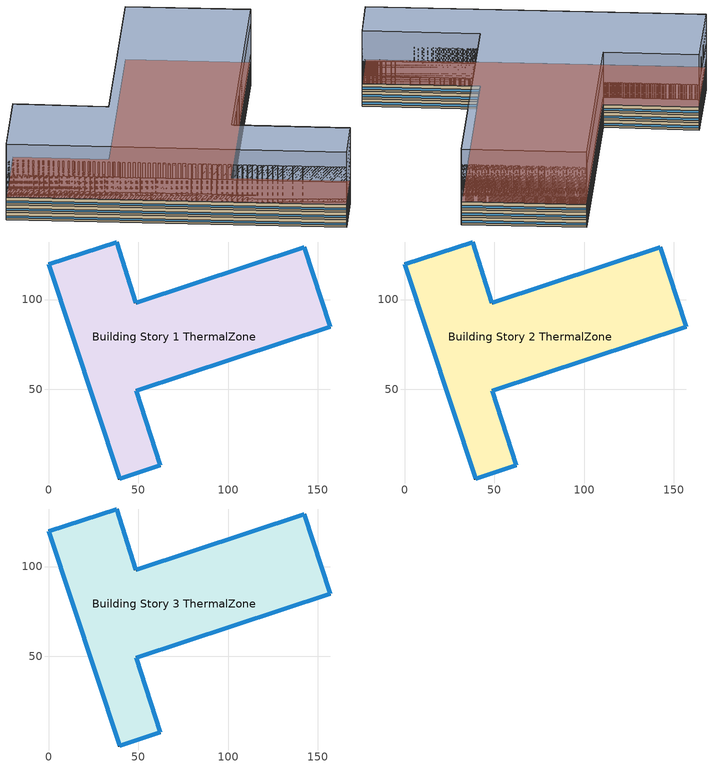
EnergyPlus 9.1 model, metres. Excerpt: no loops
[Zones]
Building Story 1 ThermalZone
 floor ground (Typical Insulated Carpeted 6in Slab Floor): 48.67,98.21 142.4,129.07 157.03,84.97 48.72,49.31 62.24,7.7 39.67,0 0,119.59 38.01,132.1 z0
 wall outside (Typical Insulated Exterior Mass Wall R-9.62): 142.4,129.07 48.67,98.21 38.01,132.1 0,119.59 39.67,0 62.24,7.7 48.72,49.31 157.03,84.97 142.4,129.07 z0:3
 window (U 0.57 SHGC 0.49 Dbl Blue 6mm/6mm Air): 142.38,129.06 48.7,98.22 / 157.02,84.99 142.41,129.04 / 48.74,49.32 157,84.96 / 62.23,7.73 48.73,49.28 / 39.7,0.01 62.21,7.7 / 0.01,119.57 39.66,0.02 / 37.99,132.1 0.02,119.6 / 48.67,98.23 38.02,132.08 z0.76:1.66
 ceiling adiabatic (Typical Interior Ceiling): 38.01,132.1 0,119.59 39.67,0 62.24,7.7 48.72,49.31 157.03,84.97 142.4,129.07 48.67,98.21 z3
Building Story 2 ThermalZone
 floor adiabatic (Typical Insulated Carpeted 6in Slab Floor): 48.67,98.21 142.4,129.07 157.03,84.97 48.72,49.31 62.24,7.7 39.67,0 0,119.59 38.01,132.1 z3
 wall outside (Typical Insulated Exterior Mass Wall R-9.62): 142.4,129.07 48.67,98.21 38.01,132.1 0,119.59 39.67,0 62.24,7.7 48.72,49.31 157.03,84.97 142.4,129.07 z3:6
 window (U 0.57 SHGC 0.49 Dbl Blue 6mm/6mm Air): 142.38,129.06 48.7,98.22 / 157.02,84.99 142.41,129.04 / 48.74,49.32 157,84.96 / 62.23,7.73 48.73,49.28 / 39.7,0.01 62.21,7.7 / 0.01,119.57 39.66,0.02 / 37.99,132.1 0.02,119.6 / 48.67,98.23 38.02,132.08 z3.76:4.66
 ceiling adiabatic (Typical Interior Ceiling): 38.01,132.1 0,119.59 39.67,0 62.24,7.7 48.72,49.31 157.03,84.97 142.4,129.07 48.67,98.21 z6
Building Story 3 ThermalZone
 floor adiabatic (Typical Insulated Carpeted 6in Slab Floor): 48.67,98.21 142.4,129.07 157.03,84.97 48.72,49.31 62.24,7.7 39.67,0 0,119.59 38.01,132.1 z6
 wall outside (Typical Insulated Exterior Mass Wall R-9.62): 142.4,129.07 48.67,98.21 38.01,132.1 0,119.59 39.67,0 62.24,7.7 48.72,49.31 157.03,84.97 142.4,129.07 z6:9
 window (U 0.57 SHGC 0.49 Dbl Blue 6mm/6mm Air): 142.38,129.06 48.7,98.22 / 157.02,84.99 142.41,129.04 / 48.74,49.32 157,84.96 / 62.23,7.73 48.73,49.28 / 39.7,0.01 62.21,7.7 / 0.01,119.57 39.66,0.02 / 37.99,132.1 0.02,119.6 / 48.67,98.23 38.02,132.08 z6.76:7.66
 roof outside (Typical IEAD Roof R-15.87): 38.01,132.1 0,119.59 39.67,0 62.24,7.7 48.72,49.31 157.03,84.97 142.4,129.07 48.67,98.21 z9
shading: 48.67,98.21 38.01,132.1 / 38.01,132.1 0,119.59 / 0,119.59 39.67,0 / 39.67,0 62.24,7.7 / 62.24,7.7 48.72,49.31 / 48.72,49.31 157.03,84.97 / 157.03,84.97 142.4,129.07 / 142.4,129.07 48.67,98.21 z0:12; 39.67,0 62.24,7.7 / 62.24,7.7 48.72,49.31 / 48.72,49.31 157.03,84.97 / 157.03,84.97 142.4,129.07 / 142.4,129.07 48.67,98.21 / 48.67,98.21 38.01,132.1 / 38.01,132.1 0,119.59 / 0,119.59 39.67,0 z0:18; 0,119.59 39.67,0 / 39.67,0 62.24,7.7 / 62.24,7.7 48.72,49.31 / 48.72,49.31 157.03,84.97 / 157.03,84.97 142.4,129.07 / 142.4,129.07 48.67,98.21 / 48.67,98.21 38.01,132.1 / 38.01,132.1 0,119.59 z0:30; 157.03,84.97 142.4,129.07 / 142.4,129.07 48.67,98.21 / 48.67,98.21 38.01,132.1 / 38.01,132.1 0,119.59 / 0,119.59 39.67,0 / 39.67,0 62.24,7.7 / 62.24,7.7 48.72,49.31 / 48.72,49.31 157.03,84.97 z0:24; 157.03,84.97 142.4,129.07 / 142.4,129.07 48.67,98.21 / 48.67,98.21 38.01,132.1 / 38.01,132.1 0,119.59 / 0,119.59 39.67,0 / 39.67,0 62.24,7.7 / 62.24,7.7 48.72,49.31 / 48.72,49.31 157.03,84.97 z0:9; 38.01,132.1 0,119.59 39.67,0 62.24,7.7 48.72,49.31 157.03,84.97 142.4,129.07 48.67,98.21 z12; 48.67,98.21 142.4,129.07 157.03,84.97 48.72,49.31 62.24,7.7 39.67,0 0,119.59 38.01,132.1 z0; 48.67,98.21 142.4,129.07 157.03,84.97 48.72,49.31 62.24,7.7 39.67,0 0,119.59 38.01,132.1 z0; 38.01,132.1 0,119.59 39.67,0 62.24,7.7 48.72,49.31 157.03,84.97 142.4,129.07 48.67,98.21 z18; 48.67,98.21 142.4,129.07 157.03,84.97 48.72,49.31 62.24,7.7 39.67,0 0,119.59 38.01,132.1 z0; 38.01,132.1 0,119.59 39.67,0 62.24,7.7 48.72,49.31 157.03,84.97 142.4,129.07 48.67,98.21 z30; 48.67,98.21 142.4,129.07 157.03,84.97 48.72,49.31 62.24,7.7 39.67,0 0,119.59 38.01,132.1 z0; 38.01,132.1 0,119.59 39.67,0 62.24,7.7 48.72,49.31 157.03,84.97 142.4,129.07 48.67,98.21 z24; 38.01,132.1 0,119.59 39.67,0 62.24,7.7 48.72,49.31 157.03,84.97 142.4,129.07 48.67,98.21 z9; 48.67,98.21 142.4,129.07 157.03,84.97 48.72,49.31 62.24,7.7 39.67,0 0,119.59 38.01,132.1 z0
[Building]
Hospital 2: Terrain=City
[Site:Location]
Buffalo Niagara Intl Ap_NY_USA: Latitude {deg}=42.816; Longitude {deg}=-78.8513; Time Zone {hr}=-5; Elevation {m}=215
[Site:GroundTemperature:BuildingSurface]
20.34, 20.3, 20.39, 20.5, 20.62, 22.85, 23.26, 23.34, 23.34, 21.05, 20.67, 20.45
[Site:WaterMainsTemperature]
Calculation Method=Correlation; Annual Average Outdoor Air Temperature {C}=8.96667; Maximum Difference In Monthly Average Outdoor Air Temperatures {deltaC}=26.2
[SizingPeriod:DesignDay] Day of Month=21; Dry-Bulb Temperature Range Modifier Type=DefaultMultipliers; Humidity Condition Type=Wetbulb; Barometric Pressure {Pa}=98769; Rain Indicator=No; Snow Indicator=No; Daylight Saving Time Indicator=No
Name | Month | Day Type | Maximum Dry-Bulb Temperature {C} | Daily Dry-Bulb Temperature Range {deltaC} | Wetbulb or DewPoint at Maximum Dry-Bulb {C} | Wind Speed {m/s} | Wind Direction {deg} | Solar Model Indicator | ASHRAE Clear Sky Optical Depth for Beam Irradiance (taub) | ASHRAE Clear Sky Optical Depth for Diffuse Irradiance (taud) | Sky Clearness
Buffalo Niagara Intl Ap Ann Clg .4% Condns DB=>MWB | 7 | SummerDesignDay | 30.3 | 9.3 | 21.8 | 5.7 | 240 | ASHRAETau | 0.462 | 2.001
Buffalo Niagara Intl Ap Ann Clg .4% Condns WB=>MDB | 7 | SummerDesignDay | 27.8 | 9.3 | 23.8 | 5.7 | 240 | ASHRAETau | 0.462 | 2.001
Buffalo Niagara Intl Ap Ann Htg 99.6% Condns DB | 1 | WinterDesignDay | -16.3 | 0 | -16.3 | 5.1 | 270 | ASHRAEClearSky |  |  | 0
[Material] Thermal Absorptance=0.9
Name | Roughness | Thickness {m} | Conductivity {W/m-K} | Density {kg/m3} | Specific Heat {J/kg-K} | Solar Absorptance | Visible Absorptance
1/2IN Gypsum | Smooth | 0.0127 | 0.16 | 784.9 | 830 | 0.4 | 0.4
100mm Normalweight concrete floor | MediumRough | 0.1016 | 2.31045 | 2322 | 832.557 | 0 | 0
1IN Stucco | Smooth | 0.0253 | 0.6918 | 1858 | 837 | 0.7 | 0.92
6 in. Normalweight Concrete Floor | MediumRough | 0.1524 | 2.31 | 2322 | 832 | 0.7 | 0.7
8IN CONCRETE HW RefBldg | Rough | 0.2032 | 1.311 | 2240 | 836.8 | 0.7 | 0.7
Metal Roof Surface | Smooth | 0.0008 | 45.28 | 7824 | 500 | 0.7 | 0.7
Roof Membrane | VeryRough | 0.0095 | 0.16 | 1121.29 | 1460 | 0.7 | 0.7
[Material:NoMass] Roughness=Smooth; Thermal Absorptance=0.9; Solar Absorptance=0.7
Name | Thermal Resistance {m2-K/W} | Visible Absorptance
CP02 CARPET PAD; Typical Carpet Pad | 0.21648 | 0.8
Typical Insulation R-14.76 | 2.59864 | 0.7
Typical Insulation R-7.23 | 1.27273 | 0.7
[WindowMaterial:Gas]
AIR 6MM: Gas Type=Air; Thickness {m}=0.0063
[WindowMaterial:Glazing] Optical Data Type=SpectralAverage; Thickness {m}=0.006; Infrared Transmittance at Normal Incidence=0; Front Side Infrared Hemispherical Emissivity=0.84; Back Side Infrared Hemispherical Emissivity=0.84; Conductivity {W/m-K}=0.9; Dirt Correction Factor for Solar and Visible Transmittance=1; Solar Diffusing=No
Name | Solar Transmittance at Normal Incidence | Front Side Solar Reflectance at Normal Incidence | Back Side Solar Reflectance at Normal Incidence | Visible Transmittance at Normal Incidence | Front Side Visible Reflectance at Normal Incidence | Back Side Visible Reflectance at Normal Incidence
BLUE 6MM | 0.48 | 0.05 | 0.05 | 0.57 | 0.06 | 0.06
CLEAR 6MM | 0.775 | 0.071 | 0.071 | 0.881 | 0.08 | 0.08
[Construction]
Typical IEAD Roof R-15.87: Roof Membrane, Typical Insulation R-14.76, Metal Roof Surface
Typical Insulated Carpeted 6in Slab Floor: 6 in. Normalweight Concrete Floor, Typical Carpet Pad
Typical Insulated Exterior Mass Wall R-9.62: 1IN Stucco, 8IN CONCRETE HW RefBldg, Typical Insulation R-7.23, 1/2IN Gypsum
Typical Interior Ceiling: CP02 CARPET PAD, 100mm Normalweight concrete floor
U 0.57 SHGC 0.49 Dbl Blue 6mm/6mm Air: BLUE 6MM, AIR 6MM, CLEAR 6MM
[Zone]
Building Story 1 ThermalZone; Building Story 2 ThermalZone; Building Story 3 ThermalZone
[AvailabilityManager:NightCycle] Applicability Schedule=Always On Discrete; Control Type=CycleOnAny; Thermostat Tolerance {deltaC}=1; Cycling Run Time Control Type=FixedRunTime; Cycling Run Time {s}=1800
Name | Fan Schedule
Availability Manager Night Cycle 1 | 1 Zone VAV Occ Sch
Availability Manager Night Cycle 2 | 1 Zone VAV 1 Occ Sch
[AvailabilityManager:Scheduled] Schedule=Always On Discrete
1 Zone VAV OA System Availability Manager; 1 Zone VAV 1 OA System Availability Manager
[Exterior:Lights] Control Option=AstronomicalClock
Name | Schedule | Design Level {W}
Building Facades | Schedule Ruleset 1 | 2499.47
Emergency Canopies | Always On Discrete | 360
Main Entries | Always On Discrete | 4591.536
Other Doors | Always On Discrete | 2907.97
Parking Areas and Drives | Always On Discrete | 12098.9
[EnergyManagementSystem:Sensor] Output:Variable or Output:Meter Index Key=Environment
Name | Output:Variable or Output:Meter
Mains_Water_Temp_Sen | Site Mains Water Temperature
OAT; OAT_1 | Site Outdoor Air Drybulb Temperature
[EnergyManagementSystem:Actuator] Actuated Component Control Type=Schedule Value
Name | Actuated Component Unique | Actuated Component Type
Mains_Water_Temp_Act | Mains Water Temperature | Schedule:Constant
SYS1ZoneVAV1ClgSch0; SYS1ZoneVAVClgSch0 | Hospital CLGSETP_SCH | Schedule:Year
SYS1ZoneVAV1HtgSch0; SYS1ZoneVAVHtgSch0 | Hospital HTGSETP_SCH | Schedule:Year
[EnergyManagementSystem:Program]
Mains_Water_Prg: SET Mains_Water_Temp_Act = Mains_Water_Temp_Sen
SYS1ZoneVAV1OptimumStartProg0: IF DaylightSavings==0 && DayOfWeek>1 && Hour==5 && OAT_1<23.9 && OAT_1>1.7; SET SYS1ZoneVAV1ClgSch0 = 29.4; SET SYS1ZoneVAV1HtgSch0 = 15.6; ELSEIF DaylightSavings==0 && DayOfWeek==1 && Hour==7 && OAT_1<23.9 && OAT_1>1.7; SET SYS1ZoneVAV1ClgSch0 = 29.4; SET SYS1ZoneVAV1HtgSch0 = 15.6; ELSEIF DaylightSavings==1 && DayOfWeek>1 && Hour==4 && OAT_1<23.9 && OAT_1>1.7; SET SYS1ZoneVAV1ClgSch0 = 29.4; SET SYS1ZoneVAV1HtgSch0 = 15.6; ELSEIF DaylightSavings==1 && DayOfWeek==1 && Hour==6 && OAT_1<23.9 && OAT_1>1.7; SET SYS1ZoneVAV1ClgSch0 = 29.4; SET SYS1ZoneVAV1HtgSch0 = 15.6; ELSE; SET SYS1ZoneVAV1ClgSch0 = NULL; SET SYS1ZoneVAV1HtgSch0 = NULL; ENDIF
SYS1ZoneVAVOptimumStartProg0: IF DaylightSavings==0 && DayOfWeek>1 && Hour==5 && OAT<23.9 && OAT>1.7; SET SYS1ZoneVAVClgSch0 = 29.4; SET SYS1ZoneVAVHtgSch0 = 15.6; ELSEIF DaylightSavings==0 && DayOfWeek==1 && Hour==7 && OAT<23.9 && OAT>1.7; SET SYS1ZoneVAVClgSch0 = 29.4; SET SYS1ZoneVAVHtgSch0 = 15.6; ELSEIF DaylightSavings==1 && DayOfWeek>1 && Hour==4 && OAT<23.9 && OAT>1.7; SET SYS1ZoneVAVClgSch0 = 29.4; SET SYS1ZoneVAVHtgSch0 = 15.6; ELSEIF DaylightSavings==1 && DayOfWeek==1 && Hour==6 && OAT<23.9 && OAT>1.7; SET SYS1ZoneVAVClgSch0 = 29.4; SET SYS1ZoneVAVHtgSch0 = 15.6; ELSE; SET SYS1ZoneVAVClgSch0 = NULL; SET SYS1ZoneVAVHtgSch0 = NULL; ENDIF
[EnergyManagementSystem:ProgramCallingManager]
Mains_Water_Prg_Mgr: BeginTimestepBeforePredictor; Mains_Water_Prg
SYS1ZoneVAV1OptimumStartCallingManager0: BeginTimestepBeforePredictor; SYS1ZoneVAV1OptimumStartProg0
SYS1ZoneVAVOptimumStartCallingManager0: BeginTimestepBeforePredictor; SYS1ZoneVAVOptimumStartProg0
[Schedule:Day:Interval]
Hospital HTGSETP_SCH Default; Hospital HTGSETP_SCH Summer Design Day; Hospital HTGSETP_SCH Winter Design Day: No, 24:00, 21
Hospital CLGSETP_SCH Default; Hospital CLGSETP_SCH Summer Design Day; Hospital CLGSETP_SCH Winter Design Day: No, 24:00, 24
1 Zone VAV Occ Sch Default: No, 07:00, 0, 22:00, 1, 24:00, 0
1 Zone VAV Occ Sch Saturday: No, 07:00, 0, 19:00, 1, 24:00, 0
1 Zone VAV Occ Sch Sunday: No, 08:00, 0, 16:00, 1, 24:00, 0
1 Zone VAV Occ Sch Summer Design Day; 1 Zone VAV Occ Sch Winter Design Day; 1 Zone VAV 1 Occ Sch Summer Design Day; 1 Zone VAV 1 Occ Sch Winter Design Day: No, 24:00, 1
1 Zone VAV 1 Occ Sch Default: No, 08:00, 0, 22:00, 1, 24:00, 0
1 Zone VAV 1 Occ Sch Saturday: No, 08:00, 0, 17:00, 1, 24:00, 0
1 Zone VAV 1 Occ Sch Sunday: No, 24:00, 0
Schedule Day 31: No, 06:00, 0, 24:00, 1
[Schedule:Week:Daily]
Hospital HTGSETP_SCH Week Rule - Jan1-Dec31: Hospital HTGSETP_SCH Default, Hospital HTGSETP_SCH Default, Hospital HTGSETP_SCH Default, Hospital HTGSETP_SCH Default, Hospital HTGSETP_SCH Default, Hospital HTGSETP_SCH Default, Hospital HTGSETP_SCH Default, Hospital HTGSETP_SCH Default, Hospital HTGSETP_SCH Summer Design Day, Hospital HTGSETP_SCH Winter Design Day, Hospital HTGSETP_SCH Default, Hospital HTGSETP_SCH Default
Hospital CLGSETP_SCH Week Rule - Jan1-Dec31: Hospital CLGSETP_SCH Default, Hospital CLGSETP_SCH Default, Hospital CLGSETP_SCH Default, Hospital CLGSETP_SCH Default, Hospital CLGSETP_SCH Default, Hospital CLGSETP_SCH Default, Hospital CLGSETP_SCH Default, Hospital CLGSETP_SCH Default, Hospital CLGSETP_SCH Summer Design Day, Hospital CLGSETP_SCH Winter Design Day, Hospital CLGSETP_SCH Default, Hospital CLGSETP_SCH Default
1 Zone VAV Occ Sch Week Rule - Jan1-Jan5: 1 Zone VAV Occ Sch Default, 1 Zone VAV Occ Sch Default, 1 Zone VAV Occ Sch Default, 1 Zone VAV Occ Sch Default, 1 Zone VAV Occ Sch Default, 1 Zone VAV Occ Sch Default, 1 Zone VAV Occ Sch Saturday, 1 Zone VAV Occ Sch Default, 1 Zone VAV Occ Sch Summer Design Day, 1 Zone VAV Occ Sch Winter Design Day, 1 Zone VAV Occ Sch Default, 1 Zone VAV Occ Sch Default
1 Zone VAV Occ Sch Week Rule - Jan6-Dec31: 1 Zone VAV Occ Sch Sunday, 1 Zone VAV Occ Sch Default, 1 Zone VAV Occ Sch Default, 1 Zone VAV Occ Sch Default, 1 Zone VAV Occ Sch Default, 1 Zone VAV Occ Sch Default, 1 Zone VAV Occ Sch Saturday, 1 Zone VAV Occ Sch Default, 1 Zone VAV Occ Sch Summer Design Day, 1 Zone VAV Occ Sch Winter Design Day, 1 Zone VAV Occ Sch Default, 1 Zone VAV Occ Sch Default
1 Zone VAV 1 Occ Sch Week Rule - Jan1-Jan5: 1 Zone VAV 1 Occ Sch Default, 1 Zone VAV 1 Occ Sch Default, 1 Zone VAV 1 Occ Sch Default, 1 Zone VAV 1 Occ Sch Default, 1 Zone VAV 1 Occ Sch Default, 1 Zone VAV 1 Occ Sch Default, 1 Zone VAV 1 Occ Sch Saturday, 1 Zone VAV 1 Occ Sch Default, 1 Zone VAV 1 Occ Sch Summer Design Day, 1 Zone VAV 1 Occ Sch Winter Design Day, 1 Zone VAV 1 Occ Sch Default, 1 Zone VAV 1 Occ Sch Default
1 Zone VAV 1 Occ Sch Week Rule - Jan6-Dec31: 1 Zone VAV 1 Occ Sch Sunday, 1 Zone VAV 1 Occ Sch Default, 1 Zone VAV 1 Occ Sch Default, 1 Zone VAV 1 Occ Sch Default, 1 Zone VAV 1 Occ Sch Default, 1 Zone VAV 1 Occ Sch Default, 1 Zone VAV 1 Occ Sch Saturday, 1 Zone VAV 1 Occ Sch Default, 1 Zone VAV 1 Occ Sch Summer Design Day, 1 Zone VAV 1 Occ Sch Winter Design Day, 1 Zone VAV 1 Occ Sch Default, 1 Zone VAV 1 Occ Sch Default
Schedule Ruleset 1 Week Rule - Jan1-Dec31: Schedule Day 31, Schedule Day 31, Schedule Day 31, Schedule Day 31, Schedule Day 31, Schedule Day 31, Schedule Day 31, Schedule Day 31, Schedule Day 31, Schedule Day 31, Schedule Day 31, Schedule Day 31
[Schedule:Year]
Hospital HTGSETP_SCH: Hospital HTGSETP_SCH Week Rule - Jan1-Dec31, 1, 1, 12, 31
Hospital CLGSETP_SCH: Hospital CLGSETP_SCH Week Rule - Jan1-Dec31, 1, 1, 12, 31
1 Zone VAV Occ Sch: 1 Zone VAV Occ Sch Week Rule - Jan1-Jan5, 1, 1, 1, 5, 1 Zone VAV Occ Sch Week Rule - Jan6-Dec31, 1, 6, 12, 31
1 Zone VAV 1 Occ Sch: 1 Zone VAV 1 Occ Sch Week Rule - Jan1-Jan5, 1, 1, 1, 5, 1 Zone VAV 1 Occ Sch Week Rule - Jan6-Dec31, 1, 6, 12, 31
Schedule Ruleset 1: Schedule Ruleset 1 Week Rule - Jan1-Dec31, 1, 1, 12, 31
[Schedule:Constant]
Name | Hourly Value
Always On Discrete | 1
Mains Water Temperature | 10
